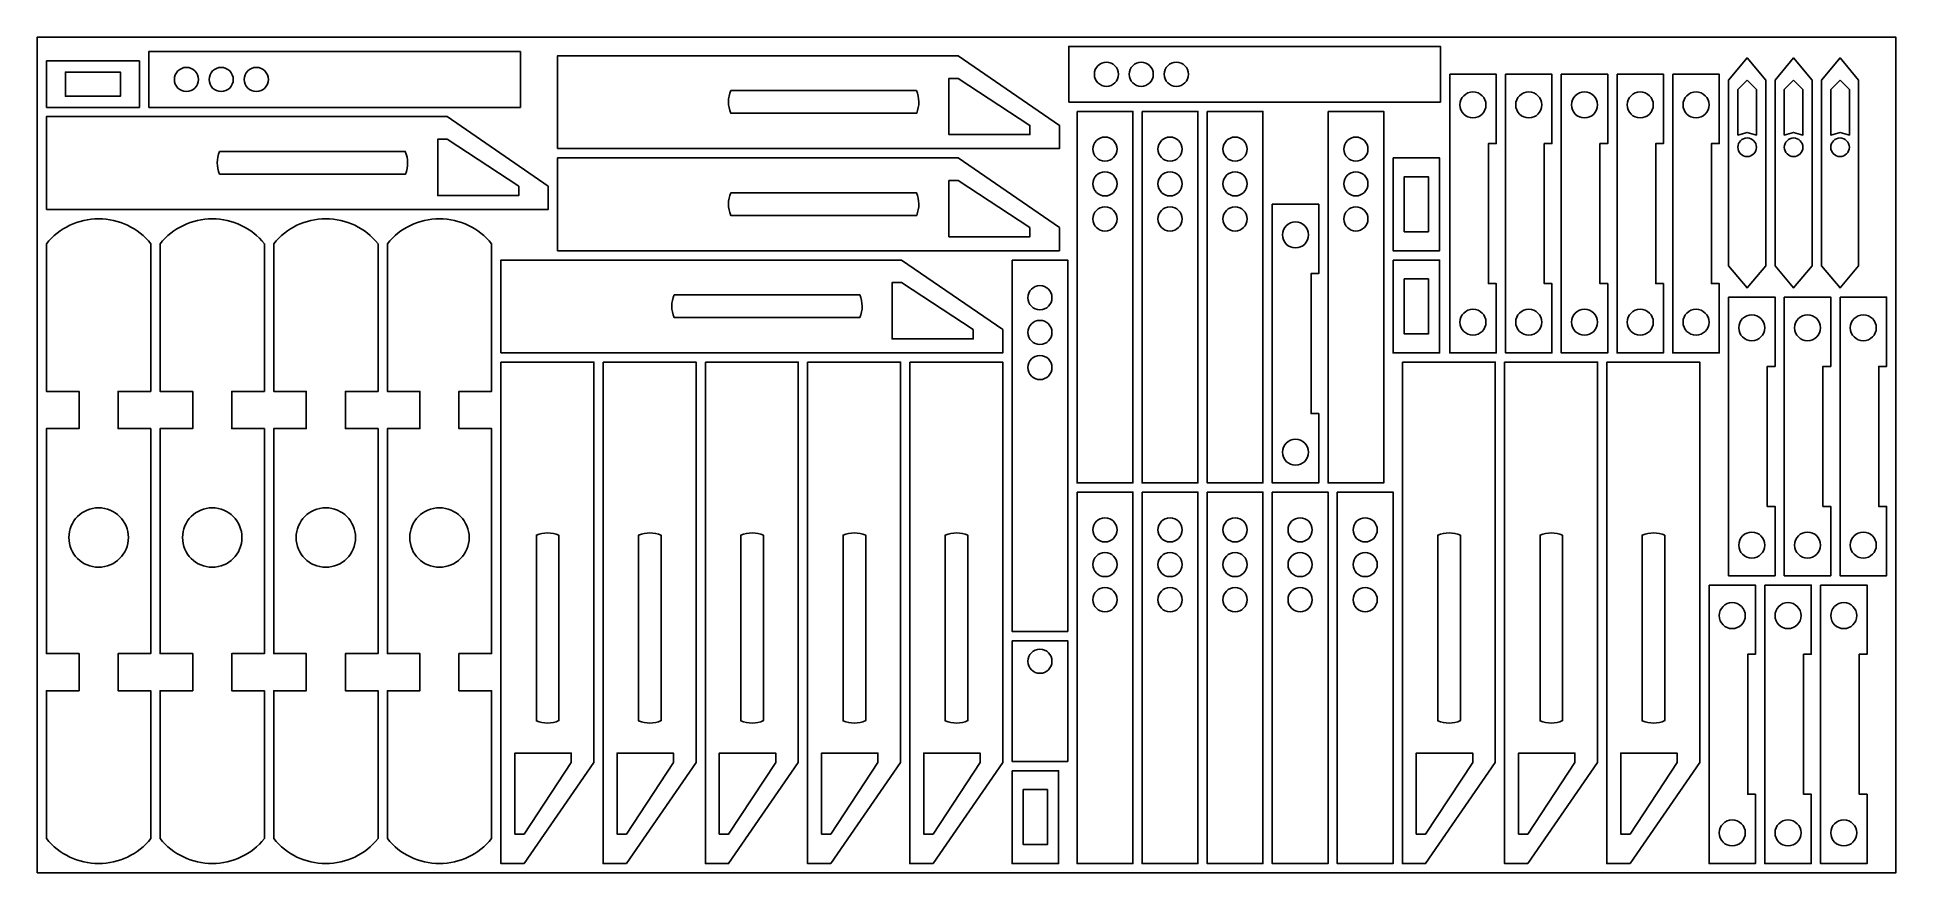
# Model space of a CAD drawing. Header units: metres. Extents: x 0 to 2000, y 0 to 900.
import ezdxf

# ---------------------------------------------------------------- set-up
doc = ezdxf.new("R2010")
doc.units = ezdxf.units.M

msp = doc.modelspace()

# ---------------------------------------------------------------- linework, layer by layer
for points in [[(0, 0), (2000, 0), (2000, 900), (0, 900)], [(120, 824.4), (520, 824.4), (520, 884.4), (120, 884.4)], [(560, 780), (1100, 780), (1100, 805), (991, 880), (560, 880)], [(1110, 830), (1510, 830), (1510, 890), (1110, 890)], [(10, 824.4), (110, 824.4), (110, 874.4), (10, 874.4)], [(30.4, 849.4), (30.4, 862.4), (89.6, 862.4), (89.6, 849.4), (89.6, 836.4), (30.4, 836.4)], [(1520, 860), (1520, 560), (1570, 560), (1570, 634.6), (1561.6, 634.6), (1561.6, 785.4), (1570, 785.4), (1570, 860)], [(1580, 860), (1580, 560), (1630, 560), (1630, 634.6), (1621.6, 634.6), (1621.6, 785.4), (1630, 785.4), (1630, 860)], [(1640, 860), (1640, 560), (1690, 560), (1690, 634.6), (1681.6, 634.6), (1681.6, 785.4), (1690, 785.4), (1690, 860)], [(1700, 860), (1700, 560), (1750, 560), (1750, 634.6), (1741.6, 634.6), (1741.6, 785.4), (1750, 785.4), (1750, 860)], [(1760, 860), (1760, 560), (1810, 560), (1810, 634.6), (1801.6, 634.6), (1801.6, 785.4), (1810, 785.4), (1810, 860)], [(1820, 853.8), (1820, 653.8), (1840, 630), (1860, 653.8), (1860, 853.8), (1840, 877.6)], [(1870, 853.8), (1870, 653.8), (1890, 630), (1910, 653.8), (1910, 853.8), (1890, 877.6)], [(1920, 853.8), (1920, 653.8), (1940, 630), (1960, 653.8), (1960, 853.8), (1940, 877.6)], [(991, 855.6), (1068.2, 805), (1068.2, 795), (981, 795), (981, 855.6)], [(1840, 853.8), (1850, 843.5), (1850, 794.5), (1840, 797.4), (1830, 794.5), (1830, 843.5)], [(1890, 853.8), (1900, 843.5), (1900, 794.5), (1890, 797.4), (1880, 794.5), (1880, 843.5)], [(1940, 853.8), (1950, 843.5), (1950, 794.5), (1940, 797.4), (1930, 794.5), (1930, 843.5)], [(1119, 820), (1119, 420), (1179, 420), (1179, 820)], [(1189, 820), (1189, 420), (1249, 420), (1249, 820)], [(1259, 820), (1259, 420), (1319, 420), (1319, 820)], [(1389, 820), (1389, 420), (1449, 420), (1449, 820)], [(10, 714.4), (550, 714.4), (550, 739.4), (441, 814.4), (10, 814.4)], [(441, 790), (518.2, 739.4), (518.2, 729.4), (431, 729.4), (431, 790)], [(560, 670), (1100, 670), (1100, 695), (991, 770), (560, 770)], [(1459, 770), (1459, 670), (1509, 670), (1509, 770)], [(991, 745.6), (1068.2, 695), (1068.2, 685), (981, 685), (981, 745.6)], [(1484, 749.6), (1497, 749.6), (1497, 690.4), (1484, 690.4), (1471, 690.4), (1471, 749.6)], [(1329, 720), (1329, 420), (1379, 420), (1379, 494.6), (1370.7, 494.6), (1370.7, 645.4), (1379, 645.4), (1379, 720)], [(499, 560), (1039, 560), (1039, 585), (930, 660), (499, 660)], [(1049, 660), (1049, 260), (1109, 260), (1109, 660)], [(1459, 660), (1459, 560), (1509, 560), (1509, 660)], [(930, 635.6), (1007.2, 585), (1007.2, 575), (920, 575), (920, 635.6)], [(1484, 639.6), (1497, 639.6), (1497, 580.4), (1484, 580.4), (1471, 580.4), (1471, 639.6)], [(1820, 620), (1820, 320), (1870, 320), (1870, 394.6), (1861.6, 394.6), (1861.6, 545.4), (1870, 545.4), (1870, 620)], [(1880, 620), (1880, 320), (1930, 320), (1930, 394.6), (1921.6, 394.6), (1921.6, 545.4), (1930, 545.4), (1930, 620)], [(1940, 620), (1940, 320), (1990, 320), (1990, 394.6), (1981.6, 394.6), (1981.6, 545.4), (1990, 545.4), (1990, 620)], [(499, 550), (499, 10), (524, 10), (599, 119), (599, 550)], [(609, 550), (609, 10), (634, 10), (709, 119), (709, 550)], [(719, 550), (719, 10), (744, 10), (819, 119), (819, 550)], [(829, 550), (829, 10), (854, 10), (929, 119), (929, 550)], [(939, 550), (939, 10), (964, 10), (1039, 119), (1039, 550)], [(1469, 550), (1469, 10), (1494, 10), (1569, 119), (1569, 550)], [(1579, 550), (1579, 10), (1604, 10), (1679, 119), (1679, 550)], [(1689, 550), (1689, 10), (1714, 10), (1789, 119), (1789, 550)], [(1119, 410), (1119, 10), (1179, 10), (1179, 410)], [(1189, 410), (1189, 10), (1249, 10), (1249, 410)], [(1259, 410), (1259, 10), (1319, 10), (1319, 410)], [(1329, 410), (1329, 10), (1389, 10), (1389, 410)], [(1399, 410), (1399, 10), (1459, 10), (1459, 410)], [(1799, 310), (1799, 10), (1849, 10), (1849, 84.6), (1840.7, 84.6), (1840.7, 235.4), (1849, 235.4), (1849, 310)], [(1859, 310), (1859, 10), (1909, 10), (1909, 84.6), (1900.7, 84.6), (1900.7, 235.4), (1909, 235.4), (1909, 310)], [(1919, 310), (1919, 10), (1969, 10), (1969, 84.6), (1960.7, 84.6), (1960.7, 235.4), (1969, 235.4), (1969, 310)], [(1049, 250), (1049, 120), (1109, 120), (1109, 250)], [(574.7, 119), (524, 41.8), (514, 41.8), (514, 129), (574.7, 129)], [(684.7, 119), (634, 41.8), (624, 41.8), (624, 129), (684.7, 129)], [(794.7, 119), (744, 41.8), (734, 41.8), (734, 129), (794.7, 129)], [(904.7, 119), (854, 41.8), (844, 41.8), (844, 129), (904.7, 129)], [(1014.7, 119), (964, 41.8), (954, 41.8), (954, 129), (1014.7, 129)], [(1544.7, 119), (1494, 41.8), (1484, 41.8), (1484, 129), (1544.7, 129)], [(1654.7, 119), (1604, 41.8), (1594, 41.8), (1594, 129), (1654.7, 129)], [(1764.7, 119), (1714, 41.8), (1704, 41.8), (1704, 129), (1764.7, 129)], [(1049, 110), (1049, 10), (1099, 10), (1099, 110)], [(1074, 89.6), (1087, 89.6), (1087, 30.4), (1074, 30.4), (1061, 30.4), (1061, 89.6)]]:
    msp.add_lwpolyline(points, close=True)
for points in [[(147.6, 854.4, -1), (173.6, 854.4, -1)], [(185, 854.4, -1), (211, 854.4, -1)], [(222.8, 854.4, -1), (248.8, 854.4, -1)], [(1137.6, 860, -1), (1163.6, 860, -1)], [(1175, 860, -1), (1201, 860, -1)], [(1212.8, 860, -1), (1238.8, 860, -1)], [(746.3, 842.5), (946.1, 842.5, -0.197851), (946.4, 818.1), (746.3, 818.1, -0.19997)], [(1545, 841, -1), (1545, 813, -1)], [(1605, 841, -1), (1605, 813, -1)], [(1665, 841, -1), (1665, 813, -1)], [(1725, 841, -1), (1725, 813, -1)], [(1785, 841, -1), (1785, 813, -1)], [(1149, 792.4, -1), (1149, 766.4, -1)], [(1219, 792.4, -1), (1219, 766.4, -1)], [(1289, 792.4, -1), (1289, 766.4, -1)], [(1419, 792.4, -1), (1419, 766.4, -1)], [(1840, 791.4, -1), (1840, 771.4, -1)], [(1890, 791.4, -1), (1890, 771.4, -1)], [(1940, 791.4, -1), (1940, 771.4, -1)], [(196.3, 776.9), (396.1, 776.9, -0.197851), (396.4, 752.5), (196.3, 752.5, -0.19997)], [(1149, 755, -1), (1149, 729, -1)], [(1219, 755, -1), (1219, 729, -1)], [(1289, 755, -1), (1289, 729, -1)], [(1419, 755, -1), (1419, 729, -1)], [(746.3, 732.5), (946.1, 732.5, -0.197851), (946.4, 708.1), (746.3, 708.1, -0.19997)], [(10, 677.5), (10, 518.5), (45.1, 518.5), (45.1, 478.5), (10, 478.5), (10, 236.1), (45.1, 236.1), (45.1, 196.1), (10, 196.1), (10, 36.9, 0.479359), (122.3, 36.9), (122.3, 196.1), (87.1, 196.1), (87.1, 236.1), (122.3, 236.1), (122.3, 478.5), (87.1, 478.5), (87.1, 518.5), (122.3, 518.5), (122.3, 677.5, 0.479359)], [(132.3, 677.5), (132.3, 518.5), (167.4, 518.5), (167.4, 478.5), (132.3, 478.5), (132.3, 236.1), (167.4, 236.1), (167.4, 196.1), (132.3, 196.1), (132.3, 36.9, 0.479359), (244.5, 36.9), (244.5, 196.1), (209.4, 196.1), (209.4, 236.1), (244.5, 236.1), (244.5, 478.5), (209.4, 478.5), (209.4, 518.5), (244.5, 518.5), (244.5, 677.5, 0.479359)], [(254.5, 677.5), (254.5, 518.5), (289.6, 518.5), (289.6, 478.5), (254.5, 478.5), (254.5, 236.1), (289.6, 236.1), (289.6, 196.1), (254.5, 196.1), (254.5, 36.9, 0.479359), (366.8, 36.9), (366.8, 196.1), (331.6, 196.1), (331.6, 236.1), (366.8, 236.1), (366.8, 478.5), (331.6, 478.5), (331.6, 518.5), (366.8, 518.5), (366.8, 677.5, 0.479359)], [(376.8, 677.5), (376.8, 518.5), (411.9, 518.5), (411.9, 478.5), (376.8, 478.5), (376.8, 236.1), (411.9, 236.1), (411.9, 196.1), (376.8, 196.1), (376.8, 36.9, 0.479359), (489, 36.9), (489, 196.1), (453.9, 196.1), (453.9, 236.1), (489, 236.1), (489, 478.5), (453.9, 478.5), (453.9, 518.5), (489, 518.5), (489, 677.5, 0.479359)], [(1149, 717.2, -1), (1149, 691.2, -1)], [(1219, 717.2, -1), (1219, 691.2, -1)], [(1289, 717.2, -1), (1289, 691.2, -1)], [(1354, 701, -1), (1354, 673, -1)], [(1419, 717.2, -1), (1419, 691.2, -1)], [(685.3, 622.5), (885.2, 622.5, -0.197851), (885.4, 598.1), (685.3, 598.1, -0.19997)], [(1079, 632.4, -1), (1079, 606.4, -1)], [(1545, 607, -1), (1545, 579, -1)], [(1605, 607, -1), (1605, 579, -1)], [(1665, 607, -1), (1665, 579, -1)], [(1725, 607, -1), (1725, 579, -1)], [(1785, 607, -1), (1785, 579, -1)], [(1845, 601, -1), (1845, 573, -1)], [(1905, 601, -1), (1905, 573, -1)], [(1965, 601, -1), (1965, 573, -1)], [(1079, 595, -1), (1079, 569, -1)], [(1079, 557.2, -1), (1079, 531.2, -1)], [(1354, 467, -1), (1354, 439, -1)], [(66.1, 393.1, -1), (66.1, 329.1, -1)], [(188.4, 393.1, -1), (188.4, 329.1, -1)], [(310.6, 393.1, -1), (310.6, 329.1, -1)], [(432.9, 393.1, -1), (432.9, 329.1, -1)], [(1149, 382.4, -1), (1149, 356.4, -1)], [(1219, 382.4, -1), (1219, 356.4, -1)], [(1289, 382.4, -1), (1289, 356.4, -1)], [(1359, 382.4, -1), (1359, 356.4, -1)], [(1429, 382.4, -1), (1429, 356.4, -1)], [(561.5, 363.7), (561.5, 163.9, -0.197851), (537.2, 163.6), (537.2, 363.7, -0.19997)], [(671.5, 363.7), (671.5, 163.9, -0.197851), (647.2, 163.6), (647.2, 363.7, -0.19997)], [(781.5, 363.7), (781.5, 163.9, -0.197851), (757.2, 163.6), (757.2, 363.7, -0.19997)], [(891.5, 363.7), (891.5, 163.9, -0.197851), (867.2, 163.6), (867.2, 363.7, -0.19997)], [(1001.5, 363.7), (1001.5, 163.9, -0.197851), (977.2, 163.6), (977.2, 363.7, -0.19997)], [(1531.5, 363.7), (1531.5, 163.9, -0.197851), (1507.2, 163.6), (1507.2, 363.7, -0.19997)], [(1641.5, 363.7), (1641.5, 163.9, -0.197851), (1617.2, 163.6), (1617.2, 363.7, -0.19997)], [(1751.5, 363.7), (1751.5, 163.9, -0.197851), (1727.2, 163.6), (1727.2, 363.7, -0.19997)], [(1845, 367, -1), (1845, 339, -1)], [(1905, 367, -1), (1905, 339, -1)], [(1965, 367, -1), (1965, 339, -1)], [(1149, 345, -1), (1149, 319, -1)], [(1219, 345, -1), (1219, 319, -1)], [(1289, 345, -1), (1289, 319, -1)], [(1359, 345, -1), (1359, 319, -1)], [(1429, 345, -1), (1429, 319, -1)], [(1149, 307.2, -1), (1149, 281.2, -1)], [(1219, 307.2, -1), (1219, 281.2, -1)], [(1289, 307.2, -1), (1289, 281.2, -1)], [(1359, 307.2, -1), (1359, 281.2, -1)], [(1429, 307.2, -1), (1429, 281.2, -1)], [(1824, 291, -1), (1824, 263, -1)], [(1884, 291, -1), (1884, 263, -1)], [(1944, 291, -1), (1944, 263, -1)], [(1079, 240.9, -1), (1079, 214.9, -1)], [(1824, 57, -1), (1824, 29, -1)], [(1884, 57, -1), (1884, 29, -1)], [(1944, 57, -1), (1944, 29, -1)]]:
    msp.add_lwpolyline(points, format="xyb", close=True)

doc.saveas('drawing.dxf')
